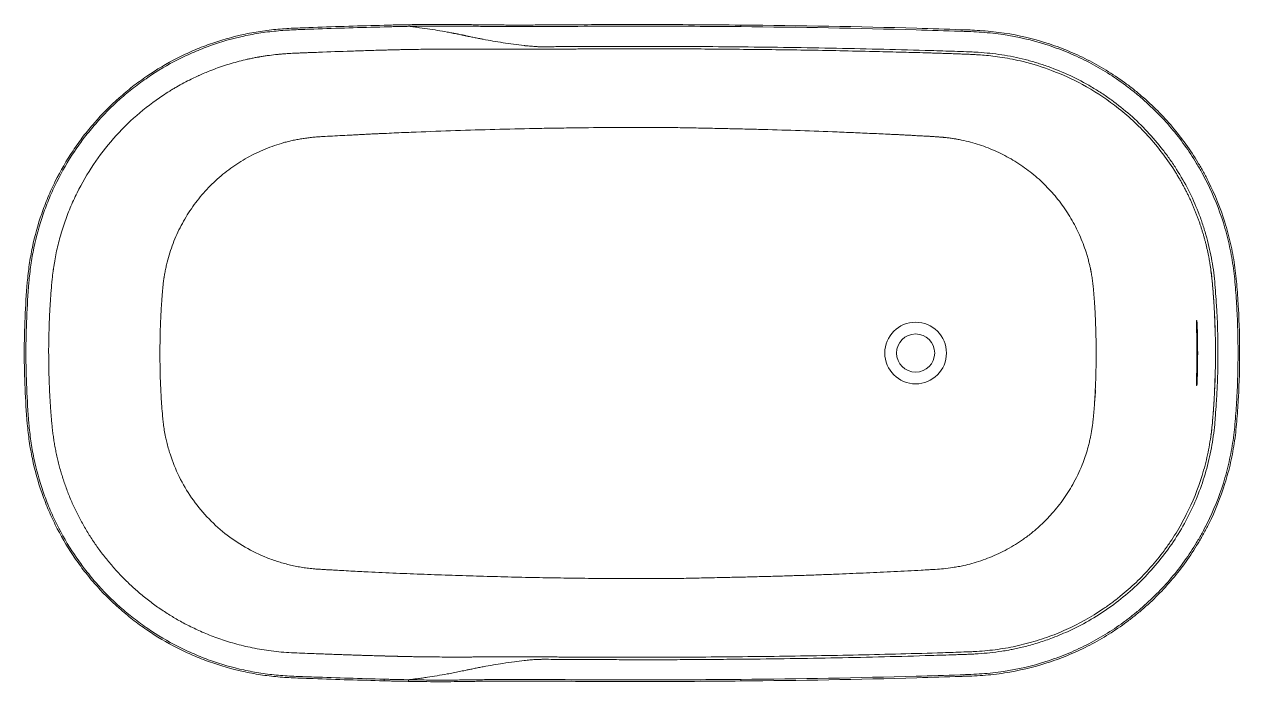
# Model space of a CAD drawing. Header units: millimetres. Extents: x 368 to 518, y -270 to -81.
# Drawn here: x 367.7 to 517.7, y -161.6 to -80.5 of the extents above; entities that cross this region are included whole.
import ezdxf

# ---------------------------------------------------------------- set-up
doc = ezdxf.new("R2010")
doc.units = ezdxf.units.MM
doc.header["$LTSCALE"] = 0.3
doc.layers.get('0').update_dxf_attribs({"lineweight": 18})

# ---------------------------------------------------------------- blocks, each defined once
blk = doc.blocks.new('FUNNY WEST top')
for p, q in [((34.74, 3.6), (34.64, 3.6)), ((34.74, -3.6), (34.64, -3.6))]:
    blk.add_line(p, q)
for radius in [3.8, 2.35]:
    blk.add_circle((0, 0), radius)
for points, knots in [([(-65.59, 40.43), (-65.34, 40.44), (-65.1, 40.45), (-64.6, 40.46), (-64.35, 40.47), (-63.6, 40.48), (-63.1, 40.49), (-62.61, 40.5)], [0, 0, 0, 0, 0.25, 0.25, 0.5, 0.5, 1, 1, 1, 1]), ([(-62.61, 40.5), (-61.98, 40.51), (-61.37, 40.52), (-60.17, 40.54), (-59.58, 40.54), (-58.44, 40.54), (-57.89, 40.54), (-56.8, 40.54), (-56.27, 40.53), (-55.64, 40.52), (-55.51, 40.52), (-55.25, 40.52), (-55.13, 40.51), (-54.74, 40.51), (-54.47, 40.5), (-53.67, 40.49), (-53.11, 40.49), (-51.97, 40.47), (-51.39, 40.47), (-50.17, 40.46), (-49.55, 40.46), (-48.57, 40.46), (-48.25, 40.46), (-47.59, 40.46), (-47.27, 40.46), (-46.77, 40.47), (-46.61, 40.47), (-46.28, 40.47), (-46.11, 40.47), (-45.61, 40.47), (-45.28, 40.48), (-43.63, 40.49), (-42.31, 40.5), (-38.34, 40.51), (-35.7, 40.52), (-33.05, 40.52)], [0, 0, 0, 0, 0.0625, 0.0625, 0.125, 0.125, 0.1875, 0.1875, 0.25, 0.25, 0.265625, 0.265625, 0.28125, 0.28125, 0.3125, 0.3125, 0.375, 0.375, 0.4375, 0.4375, 0.5, 0.5, 0.53125, 0.53125, 0.5625, 0.5625, 0.578125, 0.578125, 0.59375, 0.59375, 0.625, 0.625, 0.75, 0.75, 1, 1, 1, 1]), ([(-33.05, 40.52), (-31.13, 40.52), (-29.22, 40.51), (-25.38, 40.49), (-23.47, 40.47), (-21.55, 40.45)], [0, 0, 0, 0, 0.5, 0.5, 1, 1, 1, 1]), ([(-109.99, 0), (-109.99, 2.91), (-109.86, 5.82), (-109.58, 9.09), (-109.54, 9.45), (-109.46, 10.17), (-109.42, 10.53), (-109.26, 11.61), (-109.14, 12.32), (-108.69, 14.44), (-108.31, 15.83), (-107.6, 17.87), (-107.34, 18.54), (-106.78, 19.87), (-106.48, 20.53), (-105.51, 22.49), (-104.78, 23.75), (-103.56, 25.56), (-103.14, 26.16), (-102.26, 27.31), (-101.8, 27.87), (-100.38, 29.5), (-99.37, 30.52), (-97.75, 31.95), (-97.2, 32.42), (-96.34, 33.08), (-96.05, 33.3), (-95.47, 33.73), (-95.17, 33.94), (-93.66, 34.97), (-92.41, 35.71), (-90.47, 36.7), (-89.81, 37.01), (-88.48, 37.59), (-87.8, 37.85), (-85.77, 38.58), (-84.39, 38.97), (-82.28, 39.44), (-81.57, 39.57), (-80.13, 39.79), (-79.41, 39.88), (-77.96, 40.01), (-77.23, 40.05), (-75.78, 40.11), (-75.05, 40.14), (-71.41, 40.27), (-68.5, 40.36), (-65.59, 40.43)], [0, 0, 0, 0, 0.125, 0.125, 0.140625, 0.140625, 0.15625, 0.15625, 0.1875, 0.1875, 0.25, 0.25, 0.28125, 0.28125, 0.3125, 0.3125, 0.375, 0.375, 0.40625, 0.40625, 0.4375, 0.4375, 0.5, 0.5, 0.53125, 0.53125, 0.546875, 0.546875, 0.5625, 0.5625, 0.625, 0.625, 0.65625, 0.65625, 0.6875, 0.6875, 0.75, 0.75, 0.78125, 0.78125, 0.8125, 0.8125, 0.84375, 0.84375, 0.875, 0.875, 1, 1, 1, 1]), ([(-65.59, 40.23), (-68.49, 40.15), (-71.38, 40.07), (-75, 39.94), (-75.73, 39.91), (-76.81, 39.87), (-77.18, 39.85), (-77.9, 39.81), (-78.26, 39.78), (-79.34, 39.68), (-80.07, 39.6), (-81.49, 39.38), (-82.2, 39.25), (-84.3, 38.79), (-85.68, 38.4), (-87.7, 37.68), (-88.37, 37.41), (-89.7, 36.84), (-90.36, 36.54), (-92.3, 35.55), (-93.54, 34.82), (-95.04, 33.79), (-95.34, 33.58), (-95.92, 33.16), (-96.21, 32.94), (-97.06, 32.28), (-97.61, 31.82), (-99.22, 30.39), (-100.23, 29.37), (-101.64, 27.75), (-102.1, 27.19), (-102.98, 26.05), (-103.4, 25.45), (-104.61, 23.65), (-105.33, 22.4), (-106.3, 20.45), (-106.6, 19.79), (-107.16, 18.46), (-107.42, 17.79), (-108.12, 15.76), (-108.5, 14.38), (-108.94, 12.27), (-109.07, 11.56), (-109.22, 10.49), (-109.27, 10.13), (-109.35, 9.41), (-109.38, 9.05), (-109.66, 5.8), (-109.78, 2.9), (-109.78, 0)], [0, 0, 0, 0, 0.125, 0.125, 0.15625, 0.15625, 0.171875, 0.171875, 0.1875, 0.1875, 0.21875, 0.21875, 0.25, 0.25, 0.3125, 0.3125, 0.34375, 0.34375, 0.375, 0.375, 0.4375, 0.4375, 0.453125, 0.453125, 0.46875, 0.46875, 0.5, 0.5, 0.5625, 0.5625, 0.59375, 0.59375, 0.625, 0.625, 0.6875, 0.6875, 0.71875, 0.71875, 0.75, 0.75, 0.8125, 0.8125, 0.84375, 0.84375, 0.859375, 0.859375, 0.875, 0.875, 1, 1, 1, 1]), ([(-62.57, 40.3), (-62.69, 40.3), (-62.82, 40.3), (-63.07, 40.29), (-63.2, 40.29), (-63.57, 40.28), (-63.82, 40.28), (-64.33, 40.26), (-64.58, 40.26), (-65.08, 40.25), (-65.34, 40.24), (-65.59, 40.23)], [0, 0, 0, 0, 0.125, 0.125, 0.25, 0.25, 0.5, 0.5, 0.75, 0.75, 1, 1, 1, 1]), ([(-45.59, 40.27), (-45.79, 40.27), (-45.99, 40.27), (-46.39, 40.27), (-46.59, 40.27), (-47.18, 40.26), (-47.58, 40.26), (-48.17, 40.26), (-48.37, 40.26), (-48.76, 40.26), (-48.96, 40.26), (-49.54, 40.26), (-49.92, 40.26), (-51.04, 40.27), (-51.75, 40.27), (-53.13, 40.29), (-53.79, 40.3), (-54.75, 40.31), (-55.06, 40.32), (-55.45, 40.32), (-55.52, 40.32), (-55.68, 40.33), (-55.75, 40.33), (-55.99, 40.33), (-56.14, 40.33), (-56.93, 40.34), (-57.59, 40.34), (-58.94, 40.34), (-59.64, 40.34), (-61.07, 40.33), (-61.81, 40.32), (-62.57, 40.3)], [0, 0, 0, 0, 0.03125, 0.03125, 0.0625, 0.0625, 0.125, 0.125, 0.15625, 0.15625, 0.1875, 0.1875, 0.25, 0.25, 0.375, 0.375, 0.5, 0.5, 0.5625, 0.5625, 0.578125, 0.578125, 0.59375, 0.59375, 0.625, 0.625, 0.75, 0.75, 0.875, 0.875, 1, 1, 1, 1]), ([(-45.59, 37.78), (-45.7, 37.78), (-45.87, 37.78), (-46.1, 37.78), (-46.26, 37.78), (-46.37, 37.79), (-46.42, 37.79), (-46.44, 37.79), (-46.45, 37.79), (-46.46, 37.79), (-46.47, 37.79), (-46.52, 37.79), (-46.63, 37.79), (-46.76, 37.8), (-46.85, 37.8), (-46.89, 37.81), (-46.91, 37.81), (-46.93, 37.81), (-47.06, 37.82), (-47.19, 37.82), (-47.34, 37.84), (-47.39, 37.84), (-47.49, 37.85), (-47.69, 37.86), (-47.91, 37.89), (-48.1, 37.9), (-48.18, 37.91), (-48.24, 37.92), (-48.72, 37.97), (-49.63, 38.09), (-50.92, 38.28), (-52.17, 38.48), (-52.99, 38.63), (-53.42, 38.71), (-53.52, 38.73), (-53.64, 38.75), (-53.76, 38.78), (-53.86, 38.79), (-54.09, 38.84), (-54.49, 38.92), (-54.9, 39), (-55.14, 39.05), (-55.21, 39.07), (-55.24, 39.07), (-55.27, 39.08), (-55.33, 39.1), (-55.42, 39.11), (-55.5, 39.13), (-55.54, 39.14), (-55.57, 39.15), (-55.58, 39.15), (-55.58, 39.15), (-55.59, 39.15), (-55.63, 39.16), (-55.71, 39.18), (-55.81, 39.2), (-55.87, 39.21), (-55.9, 39.22), (-55.92, 39.22), (-55.94, 39.23), (-56, 39.24), (-56.15, 39.27), (-56.33, 39.31), (-56.49, 39.34), (-56.57, 39.36), (-56.62, 39.37), (-56.74, 39.39), (-56.86, 39.41), (-57.01, 39.44), (-57.1, 39.46), (-57.36, 39.51), (-57.99, 39.63), (-58.99, 39.8), (-60.24, 40), (-61.32, 40.15), (-62.1, 40.25), (-62.45, 40.29), (-62.57, 40.3)], [0, 0, 0, 0, 0.018148, 0.027221, 0.036295, 0.0431, 0.044802, 0.045369, 0.045936, 0.046361, 0.04668, 0.047637, 0.054443, 0.063516, 0.068053, 0.069755, 0.070322, 0.070889, 0.07259, 0.090738, 0.093006, 0.095275, 0.099811, 0.108885, 0.127033, 0.136107, 0.138375, 0.140643, 0.14518, 0.21777, 0.290361, 0.362951, 0.435541, 0.440078, 0.444615, 0.453688, 0.462762, 0.467299, 0.471836, 0.508131, 0.544426, 0.5535, 0.556902, 0.558037, 0.559171, 0.562574, 0.571647, 0.576184, 0.579587, 0.580721, 0.581288, 0.581714, 0.582033, 0.58299, 0.589795, 0.598869, 0.602271, 0.603406, 0.60454, 0.60539, 0.607942, 0.617016, 0.635164, 0.644237, 0.648774, 0.651043, 0.653311, 0.671459, 0.675996, 0.680533, 0.689606, 0.725901, 0.798492, 0.871082, 0.943672, 0.979967, 1, 1, 1, 1]), ([(-21.55, 40.26), (-23.47, 40.27), (-25.39, 40.29), (-29.22, 40.31), (-31.14, 40.32), (-33.05, 40.32)], [0, 0, 0, 0, 0.5, 0.5, 1, 1, 1, 1]), ([(-21.55, 40.45), (-21.55, 40.46), (-21.55, 40.44), (-21.55, 40.36), (-21.55, 40.31), (-21.55, 40.26)], [0, 0, 0, 0, 0.5, 0.5, 1, 1, 1, 1]), ([(-21.55, 40.45), (-14.32, 40.39), (-7.09, 40.27), (1.95, 40.01), (3.75, 39.95), (5.79, 39.88), (6.01, 39.88), (6.46, 39.86), (6.69, 39.85), (7.37, 39.82), (7.82, 39.79), (8.71, 39.73), (9.16, 39.69), (10.05, 39.59), (10.5, 39.53), (12.71, 39.2), (14.45, 38.79), (17.04, 37.96), (17.89, 37.65), (19.56, 36.96), (20.38, 36.59), (22.78, 35.37), (24.3, 34.44), (26.12, 33.12), (26.48, 32.85), (27.19, 32.29), (27.54, 32), (28.57, 31.11), (29.23, 30.5), (31.14, 28.59), (32.29, 27.22), (33.87, 25.03), (34.36, 24.28), (35.07, 23.11), (35.29, 22.72), (35.73, 21.93), (35.94, 21.53), (36.95, 19.51), (37.62, 17.85), (38.42, 15.28), (38.66, 14.41), (38.96, 13.09), (39.05, 12.65), (39.22, 11.75), (39.29, 11.31), (39.42, 10.41), (39.48, 9.96), (39.57, 9.06), (39.61, 8.61), (39.72, 7.25), (39.78, 6.34), (39.93, 3.63), (39.98, 1.81), (39.98, 0)], [0, 0, 0, 0, 0.25, 0.25, 0.3125, 0.3125, 0.320312, 0.320312, 0.328125, 0.328125, 0.34375, 0.34375, 0.359375, 0.359375, 0.375, 0.375, 0.4375, 0.4375, 0.46875, 0.46875, 0.5, 0.5, 0.5625, 0.5625, 0.578125, 0.578125, 0.59375, 0.59375, 0.625, 0.625, 0.6875, 0.6875, 0.71875, 0.71875, 0.734375, 0.734375, 0.75, 0.75, 0.8125, 0.8125, 0.84375, 0.84375, 0.859375, 0.859375, 0.875, 0.875, 0.890625, 0.890625, 0.90625, 0.90625, 0.9375, 0.9375, 1, 1, 1, 1]), ([(39.78, 0), (39.78, 1.8), (39.73, 3.6), (39.59, 6.3), (39.53, 7.2), (39.42, 8.54), (39.38, 8.99), (39.28, 9.88), (39.23, 10.33), (39.1, 11.22), (39.03, 11.67), (38.87, 12.56), (38.77, 13), (38.48, 14.32), (38.24, 15.19), (37.44, 17.75), (36.77, 19.41), (35.77, 21.42), (35.56, 21.81), (35.13, 22.6), (34.9, 23), (34.2, 24.16), (33.71, 24.91), (32.14, 27.09), (30.99, 28.45), (29.09, 30.36), (28.43, 30.97), (27.4, 31.86), (27.05, 32.14), (26.34, 32.7), (25.98, 32.97), (24.17, 34.29), (22.65, 35.22), (20.26, 36.43), (19.44, 36.8), (17.78, 37.48), (16.92, 37.79), (14.35, 38.61), (12.61, 39.01), (10.4, 39.34), (9.95, 39.4), (9.07, 39.5), (8.62, 39.53), (7.72, 39.6), (7.28, 39.63), (6.6, 39.66), (6.38, 39.66), (5.93, 39.68), (5.7, 39.69), (3.67, 39.76), (1.87, 39.81), (-7.14, 40.07), (-14.34, 40.19), (-21.55, 40.26)], [0, 0, 0, 0, 0.0625, 0.0625, 0.09375, 0.09375, 0.109375, 0.109375, 0.125, 0.125, 0.140625, 0.140625, 0.15625, 0.15625, 0.1875, 0.1875, 0.25, 0.25, 0.265625, 0.265625, 0.28125, 0.28125, 0.3125, 0.3125, 0.375, 0.375, 0.40625, 0.40625, 0.421875, 0.421875, 0.4375, 0.4375, 0.5, 0.5, 0.53125, 0.53125, 0.5625, 0.5625, 0.625, 0.625, 0.640625, 0.640625, 0.65625, 0.65625, 0.671875, 0.671875, 0.679687, 0.679687, 0.6875, 0.6875, 0.75, 0.75, 1, 1, 1, 1]), ([(-45.59, 37.48), (-45.8, 37.48), (-46.12, 37.48), (-46.55, 37.48), (-47.18, 37.47), (-48.13, 37.47), (-49.4, 37.47), (-51.08, 37.47), (-52.75, 37.48), (-54.18, 37.49), (-54.9, 37.5), (-55.25, 37.5), (-55.46, 37.5), (-55.83, 37.5), (-56.69, 37.5), (-58.3, 37.5), (-60.05, 37.48), (-61.46, 37.46), (-62.28, 37.45), (-62.79, 37.44), (-63.21, 37.43), (-63.62, 37.42), (-64.04, 37.41), (-64.46, 37.4), (-64.79, 37.39), (-65.11, 37.38), (-65.33, 37.38), (-65.43, 37.38)], [0, 0, 0, 0, 0.03126, 0.046879, 0.062488, 0.124793, 0.186207, 0.249211, 0.374241, 0.436806, 0.468077, 0.483713, 0.49153, 0.499348, 0.541046, 0.624464, 0.749588, 0.812042, 0.843219, 0.874366, 0.889936, 0.905511, 0.936726, 0.952409, 0.968174, 0.98404, 1, 1, 1, 1]), ([(-33.05, 37.83), (-35.14, 37.83), (-37.75, 37.83), (-40.89, 37.81), (-42.45, 37.81), (-43.76, 37.8), (-44.67, 37.79), (-45.2, 37.79), (-45.46, 37.79), (-45.59, 37.78)], [0, 0, 0, 0, 0.5, 0.625, 0.75, 0.875, 0.9375, 0.96875, 1, 1, 1, 1]), ([(-33.05, 37.53), (-34, 37.53), (-35.8, 37.53), (-38.35, 37.52), (-40.59, 37.51), (-42.53, 37.5), (-44.16, 37.49), (-45.15, 37.49), (-45.59, 37.48)], [0, 0, 0, 0, 0.22767, 0.43094, 0.60981, 0.764278, 0.894342, 1, 1, 1, 1]), ([(37.3, 0), (37.3, 1.97), (37.24, 3.93), (37.09, 6.37), (37.06, 6.85), (36.98, 7.83), (36.95, 8.32), (36.85, 9.29), (36.8, 9.78), (36.67, 10.74), (36.59, 11.23), (36.32, 12.67), (36.09, 13.63), (35.68, 15.06), (35.53, 15.54), (35.22, 16.47), (35.05, 16.94), (34.15, 19.23), (33.26, 20.98), (31.94, 23.06), (31.67, 23.47), (31.1, 24.28), (30.8, 24.68), (29.89, 25.86), (29.25, 26.61), (27.24, 28.75), (25.76, 30.05), (23.76, 31.51), (23.35, 31.79), (22.52, 32.33), (22.1, 32.59), (20.83, 33.34), (19.96, 33.8), (18.18, 34.63), (17.27, 35), (15.88, 35.5), (15.41, 35.65), (14.47, 35.94), (13.99, 36.08), (12.55, 36.44), (11.58, 36.64), (10.14, 36.86), (9.65, 36.92), (8.69, 37.02), (8.2, 37.06), (7.48, 37.11), (7.23, 37.12), (6.75, 37.15), (6.51, 37.16), (5.78, 37.18), (5.29, 37.2), (3.84, 37.25), (2.87, 37.28), (-1.98, 37.43), (-5.86, 37.52), (-13.63, 37.67), (-17.51, 37.73), (-23.34, 37.78), (-25.28, 37.8), (-28.2, 37.82), (-29.17, 37.82), (-31.11, 37.83), (-32.08, 37.83), (-33.05, 37.83)], [0, 0, 0, 0, 0.0625, 0.0625, 0.078125, 0.078125, 0.09375, 0.09375, 0.109375, 0.109375, 0.125, 0.125, 0.15625, 0.15625, 0.171875, 0.171875, 0.1875, 0.1875, 0.25, 0.25, 0.265625, 0.265625, 0.28125, 0.28125, 0.3125, 0.3125, 0.375, 0.375, 0.390625, 0.390625, 0.40625, 0.40625, 0.4375, 0.4375, 0.46875, 0.46875, 0.484375, 0.484375, 0.5, 0.5, 0.53125, 0.53125, 0.546875, 0.546875, 0.5625, 0.5625, 0.570312, 0.570312, 0.578125, 0.578125, 0.59375, 0.59375, 0.625, 0.625, 0.75, 0.75, 0.875, 0.875, 0.9375, 0.9375, 0.96875, 0.96875, 1, 1, 1, 1]), ([(36.46, 10), (36.45, 10.13), (36.41, 10.4), (36.35, 10.79), (36.29, 11.19), (36.22, 11.59), (36.14, 11.99), (36.06, 12.39), (35.97, 12.79), (35.88, 13.19), (35.78, 13.6), (35.67, 14), (35.56, 14.41), (35.44, 14.82), (35.31, 15.23), (35.18, 15.63), (35.05, 16.04), (34.9, 16.45), (34.75, 16.86), (34.59, 17.27), (34.43, 17.68), (34.26, 18.09), (34.08, 18.49), (33.9, 18.9), (33.71, 19.31), (33.51, 19.71), (33.3, 20.12), (33.09, 20.52), (32.87, 20.93), (32.65, 21.33), (32.41, 21.73), (32.17, 22.13), (30.99, 24.02), (28.65, 27.05), (24.75, 30.57), (20.79, 33.13), (16.97, 34.87), (14.03, 35.79), (11.98, 36.25), (10.73, 36.47), (9.57, 36.63), (8.51, 36.74), (7.59, 36.8), (6.79, 36.85), (6.07, 36.87), (5.34, 36.9), (4.62, 36.92), (3.9, 36.95), (3.17, 36.97), (2.45, 36.99), (1.42, 37.03), (-0.19, 37.07), (-2.67, 37.14), (-5.99, 37.22), (-9.91, 37.3), (-14.1, 37.38), (-18.21, 37.43), (-22.16, 37.47), (-25.94, 37.5), (-29.55, 37.53), (-31.9, 37.53), (-33.05, 37.53)], [0, 0, 0, 0, 0.004773, 0.009575, 0.014405, 0.019263, 0.02415, 0.029064, 0.034007, 0.038978, 0.043978, 0.049005, 0.054061, 0.059146, 0.064258, 0.069399, 0.074568, 0.079765, 0.08499, 0.090244, 0.095526, 0.100836, 0.106174, 0.111541, 0.116936, 0.122359, 0.12781, 0.13329, 0.138798, 0.144334, 0.149899, 0.155491, 0.161112, 0.229969, 0.292617, 0.34905, 0.399262, 0.44325, 0.459652, 0.474852, 0.48885, 0.501645, 0.513238, 0.521927, 0.530616, 0.539306, 0.547995, 0.556685, 0.565374, 0.574063, 0.582753, 0.602417, 0.632147, 0.671942, 0.721803, 0.773253, 0.82267, 0.870054, 0.915403, 0.958718, 1, 1, 1, 1]), ([(-106.98, 0), (-106.98, 0.68), (-106.96, 1.69), (-106.93, 2.87), (-106.91, 3.46), (-106.9, 3.8), (-106.88, 4.3), (-106.86, 4.77), (-106.84, 5.19), (-106.83, 5.36), (-106.81, 5.65), (-106.79, 5.99), (-106.77, 6.27), (-106.76, 6.4), (-106.76, 6.45), (-106.76, 6.5), (-106.74, 6.71), (-106.72, 7.08), (-106.69, 7.45), (-106.67, 7.66), (-106.67, 7.71), (-106.66, 7.76), (-106.65, 7.89), (-106.63, 8.17), (-106.6, 8.6), (-106.53, 9.27), (-106.47, 9.82), (-106.41, 10.21), (-106.4, 10.3), (-106.39, 10.36), (-106.38, 10.46), (-106.34, 10.71), (-106.25, 11.27), (-106.04, 12.43), (-105.65, 14.08), (-105.06, 16.02), (-104.34, 17.91), (-103.22, 20.37), (-101.52, 23.29), (-99.04, 26.51), (-96.17, 29.37), (-93.75, 31.22), (-92.26, 32.18), (-91.83, 32.45), (-91.54, 32.62), (-90.74, 33.09), (-89.77, 33.61), (-88.88, 34.03), (-88.57, 34.18), (-88.47, 34.22), (-88.38, 34.26), (-88.07, 34.4), (-87.16, 34.79), (-85.66, 35.36), (-84.04, 35.85), (-82.98, 36.11), (-82.53, 36.22), (-82.36, 36.26), (-82.11, 36.31), (-81.74, 36.39), (-81.37, 36.46), (-81.12, 36.5), (-80.95, 36.53), (-80.66, 36.58), (-80.33, 36.64), (-80.04, 36.68), (-79.87, 36.7), (-79.45, 36.76), (-79.03, 36.81), (-78.63, 36.85), (-78.54, 36.85), (-78.49, 36.86), (-78.38, 36.87), (-78.13, 36.89), (-77.77, 36.92), (-77.46, 36.94), (-77.31, 36.95), (-77.28, 36.95), (-77.25, 36.95), (-77.23, 36.96), (-77.17, 36.96), (-77, 36.97), (-76.68, 36.99), (-76.3, 37), (-76, 37.01), (-75.83, 37.02), (-75.67, 37.03), (-75.46, 37.03), (-75.12, 37.05), (-74.53, 37.07), (-72.67, 37.14), (-70.31, 37.23), (-67.61, 37.31), (-66.26, 37.35), (-65.59, 37.37)], [0, 0, 0, 0, 0.03125, 0.046875, 0.054688, 0.058594, 0.0625, 0.078125, 0.080078, 0.082031, 0.085938, 0.09375, 0.097656, 0.099121, 0.099609, 0.100098, 0.101562, 0.109375, 0.117188, 0.118652, 0.119141, 0.119629, 0.121094, 0.125, 0.132812, 0.140625, 0.15625, 0.158447, 0.15918, 0.160156, 0.161133, 0.164062, 0.171875, 0.1875, 0.21875, 0.25, 0.28125, 0.3125, 0.375, 0.4375, 0.5, 0.5625, 0.578125, 0.582031, 0.585938, 0.59375, 0.625, 0.636719, 0.639648, 0.640625, 0.641602, 0.644531, 0.65625, 0.6875, 0.71875, 0.734375, 0.738281, 0.740234, 0.742188, 0.75, 0.757812, 0.759766, 0.761719, 0.765625, 0.773438, 0.777344, 0.779297, 0.78125, 0.796875, 0.799072, 0.799805, 0.800781, 0.801758, 0.804688, 0.8125, 0.818359, 0.819183, 0.819458, 0.819824, 0.820312, 0.820801, 0.822266, 0.828125, 0.835938, 0.839844, 0.841797, 0.84375, 0.847656, 0.851562, 0.859375, 0.875, 0.9375, 0.96875, 1, 1, 1, 1]), ([(-65.59, 37.37), (-65.56, 37.37), (-65.52, 37.37), (-65.48, 37.37), (-65.45, 37.38), (-65.44, 37.38), (-65.43, 37.38)], [0, 0, 0, 0, 0.520591, 0.780886, 0.911034, 1, 1, 1, 1]), ([(-93.25, 0), (-93.25, 0.41), (-93.24, 1.22), (-93.22, 2.23), (-93.2, 3.04), (-93.17, 3.85), (-93.13, 4.66), (-93.09, 5.47), (-93.04, 6.28), (-92.98, 7.09), (-92.91, 7.9), (-92.85, 8.5), (-92.79, 8.94), (-92.76, 9.19), (-92.75, 9.26), (-92.74, 9.29), (-92.74, 9.32), (-92.73, 9.36), (-92.72, 9.44), (-92.7, 9.56), (-92.67, 9.76), (-92.62, 10.01), (-92.54, 10.4), (-92.39, 11.1), (-92.13, 12.08), (-91.74, 13.23), (-91.29, 14.36), (-90.77, 15.46), (-90.19, 16.53), (-89.55, 17.56), (-88.84, 18.56), (-88.08, 19.5), (-87.26, 20.41), (-86.4, 21.26), (-85.17, 22.33), (-83.86, 23.28), (-82.46, 24.11), (-81.38, 24.67), (-80.27, 25.17), (-79.13, 25.6), (-78.17, 25.9), (-77.38, 26.11), (-76.79, 26.24), (-76.19, 26.36), (-75.59, 26.46), (-75.09, 26.53), (-74.69, 26.58), (-74.39, 26.61), (-74.08, 26.64), (-73.78, 26.66), (-73.48, 26.68), (-72.87, 26.72), (-71.96, 26.77), (-70.74, 26.84), (-69.83, 26.88), (-69.22, 26.91), (-68.92, 26.93), (-68.62, 26.94), (-68.21, 26.96), (-67.71, 26.99), (-67.1, 27.02), (-66.49, 27.05), (-65.68, 27.08), (-64.26, 27.15), (-61.43, 27.27), (-57.38, 27.42), (-52.51, 27.57), (-48.46, 27.67), (-45.22, 27.73), (-41.97, 27.78), (-37.92, 27.82), (-34.67, 27.83), (-33.05, 27.83)], [0, 0, 0, 0, 0.015625, 0.03125, 0.039062, 0.046875, 0.0625, 0.070312, 0.078125, 0.09375, 0.101562, 0.109375, 0.117188, 0.118652, 0.119141, 0.119629, 0.119995, 0.12027, 0.121094, 0.123047, 0.125, 0.128906, 0.132813, 0.140625, 0.15625, 0.171875, 0.1875, 0.203125, 0.21875, 0.234375, 0.25, 0.265625, 0.28125, 0.296875, 0.3125, 0.34375, 0.359375, 0.375, 0.390625, 0.40625, 0.421875, 0.429688, 0.4375, 0.445312, 0.453125, 0.460937, 0.464844, 0.46875, 0.472656, 0.476562, 0.480469, 0.484375, 0.5, 0.515625, 0.53125, 0.535156, 0.539062, 0.542969, 0.546875, 0.554688, 0.5625, 0.570312, 0.578125, 0.59375, 0.625, 0.6875, 0.75, 0.8125, 0.84375, 0.875, 0.9375, 1, 1, 1, 1]), ([(-33.05, 27.83), (-32.67, 27.83), (-31.91, 27.83), (-30.77, 27.82), (-29.63, 27.81), (-28.49, 27.79), (-27.35, 27.77), (-26.21, 27.74), (-25.07, 27.72), (-23.98, 27.69), (-23.26, 27.68), (-22.93, 27.67)], [0, 0, 0, 0, 0.112601, 0.225203, 0.337804, 0.450405, 0.563007, 0.675608, 0.788209, 0.900811, 1, 1, 1, 1]), ([(-22.93, 27.67), (-22.88, 27.67), (-22.46, 27.66), (-21.27, 27.64), (-18.61, 27.57), (-14.81, 27.46), (-11.01, 27.33), (-7.97, 27.2), (-5.69, 27.1), (-3.99, 27.02), (-2.85, 26.97), (-2.37, 26.95), (-1.99, 26.93), (-1.71, 26.91), (-1.42, 26.9), (-1.14, 26.88), (-0.85, 26.87), (-0.47, 26.85), (0, 26.82), (0.57, 26.79), (1.14, 26.76), (1.59, 26.74), (1.87, 26.72), (1.99, 26.71), (2.11, 26.7), (2.4, 26.69), (2.8, 26.66), (3.17, 26.63), (3.36, 26.61), (3.41, 26.61), (3.45, 26.6), (3.47, 26.6), (3.51, 26.6), (3.68, 26.58), (3.93, 26.55), (4.26, 26.51), (4.52, 26.48), (4.71, 26.45), (4.83, 26.43), (4.89, 26.42), (4.99, 26.4), (5.24, 26.36), (5.86, 26.24), (6.78, 26.02), (8.24, 25.59), (9.66, 25.03), (11.02, 24.36), (12.02, 23.81), (12.98, 23.19), (14.22, 22.31), (15.38, 21.32), (16.45, 20.24), (17.21, 19.39), (17.92, 18.49), (18.57, 17.56), (19.18, 16.59), (19.73, 15.6), (20.23, 14.57), (20.66, 13.51), (20.98, 12.62), (21.2, 11.89), (21.35, 11.34), (21.48, 10.83), (21.56, 10.47), (21.59, 10.29), (21.61, 10.23), (21.61, 10.2), (21.62, 10.17), (21.62, 10.13), (21.64, 10.08), (21.64, 10.03), (21.65, 10)], [0, 0, 0, 0, 0.002571, 0.024159, 0.067333, 0.153683, 0.240032, 0.283207, 0.326381, 0.369556, 0.380349, 0.391143, 0.39654, 0.401937, 0.407334, 0.41273, 0.418127, 0.423524, 0.434318, 0.445111, 0.455905, 0.466699, 0.470746, 0.472096, 0.473445, 0.477492, 0.488286, 0.496381, 0.498405, 0.49908, 0.499754, 0.50026, 0.50064, 0.501778, 0.509873, 0.51527, 0.520667, 0.524715, 0.526064, 0.527413, 0.528425, 0.531461, 0.542254, 0.563842, 0.585429, 0.628604, 0.650191, 0.671778, 0.693366, 0.714953, 0.758128, 0.779715, 0.801302, 0.82289, 0.844477, 0.866064, 0.887652, 0.909239, 0.930826, 0.952414, 0.963207, 0.974001, 0.984795, 0.99289, 0.994914, 0.995588, 0.996263, 0.996769, 0.997148, 0.998287, 1, 1, 1, 1]), ([(21.65, 10), (21.66, 9.97), (21.67, 9.92), (21.69, 9.8), (21.72, 9.61), (21.77, 9.32), (21.82, 8.99), (21.86, 8.65), (21.9, 8.3), (21.93, 7.96), (21.96, 7.62), (22, 7.17), (22.03, 6.79), (22.05, 6.53), (22.05, 6.5)], [0, 0, 0, 0, 0.024308, 0.048616, 0.097233, 0.194466, 0.291699, 0.388932, 0.486165, 0.583398, 0.680631, 0.777864, 0.972329, 1, 1, 1, 1]), ([(36.38, 10), (36.39, 10), (36.41, 10), (36.43, 10), (36.45, 10), (36.46, 10), (36.46, 10), (36.47, 10)], [0, 0, 0, 0, 0.198724, 0.398088, 0.59809, 0.798728, 1, 1, 1, 1]), ([(36.78, 6.5), (36.76, 6.73), (36.73, 7.19), (36.68, 7.88), (36.62, 8.58), (36.55, 9.29), (36.49, 9.76), (36.46, 10)], [0, 0, 0, 0, 0.19556, 0.393341, 0.593341, 0.795561, 1, 1, 1, 1]), ([(36.78, 6.5), (36.78, 6.53), (36.76, 6.79), (36.73, 7.27), (36.68, 7.96), (36.62, 8.64), (36.56, 9.21), (36.51, 9.66), (36.48, 9.89), (36.46, 10)], [0, 0, 0, 0, 0.025044, 0.220036, 0.415027, 0.610018, 0.805009, 0.902504, 1, 1, 1, 1]), ([(22.05, 6.5), (22.06, 6.42), (22.08, 6.16), (22.12, 5.51), (22.19, 4.18), (22.24, 2.66), (22.27, 1.14), (22.28, 0.38), (22.28, 0)], [0, 0, 0, 0, 0.035836, 0.123487, 0.29879, 0.649395, 0.824697, 1, 1, 1, 1]), ([(37, 0), (37, 0.23), (37, 0.69), (36.99, 1.38), (36.98, 2.08), (36.96, 2.8), (36.94, 3.52), (36.91, 4.25), (36.87, 4.99), (36.83, 5.74), (36.8, 6.25), (36.78, 6.5)], [0, 0, 0, 0, 0.105068, 0.211646, 0.319736, 0.429336, 0.540447, 0.653069, 0.767202, 0.882845, 1, 1, 1, 1]), ([(36.89, 4.54), (36.89, 4.59), (36.89, 4.71), (36.87, 4.93), (36.86, 5.16), (36.85, 5.35), (36.85, 5.43), (36.84, 5.49), (36.84, 5.59), (36.83, 5.7), (36.83, 5.8), (36.82, 5.86), (36.81, 6.09), (36.8, 6.3), (36.78, 6.5)], [0, 0, 0, 0, 0.087061, 0.174121, 0.348243, 0.435303, 0.457068, 0.478834, 0.522364, 0.609425, 0.652955, 0.67472, 0.696485, 1, 1, 1, 1]), ([(34.64, 3.6), (34.64, 3.65), (34.64, 3.7), (34.64, 3.8), (34.64, 3.85), (34.65, 3.96), (34.66, 4), (34.68, 4), (34.69, 3.99), (34.7, 3.95), (34.71, 3.92), (34.72, 3.81), (34.73, 3.71), (34.74, 3.6)], [0, 0, 0, 0, 0.125, 0.125, 0.25, 0.25, 0.5, 0.5, 0.625, 0.625, 0.75, 0.75, 1, 1, 1, 1]), ([(-65.59, -40.43), (-68.5, -40.36), (-71.41, -40.27), (-75.05, -40.14), (-75.78, -40.11), (-77.23, -40.05), (-77.96, -40.01), (-79.41, -39.88), (-80.13, -39.79), (-81.57, -39.57), (-82.28, -39.44), (-84.39, -38.97), (-85.77, -38.58), (-87.8, -37.85), (-88.48, -37.59), (-89.81, -37.01), (-90.47, -36.7), (-92.41, -35.71), (-93.66, -34.97), (-95.17, -33.94), (-95.47, -33.73), (-96.05, -33.3), (-96.34, -33.08), (-97.2, -32.42), (-97.75, -31.95), (-99.37, -30.52), (-100.38, -29.5), (-101.8, -27.87), (-102.26, -27.31), (-103.14, -26.16), (-103.56, -25.56), (-104.78, -23.75), (-105.51, -22.49), (-106.48, -20.53), (-106.78, -19.87), (-107.34, -18.54), (-107.6, -17.87), (-108.31, -15.83), (-108.69, -14.44), (-109.14, -12.32), (-109.26, -11.61), (-109.42, -10.53), (-109.46, -10.17), (-109.54, -9.45), (-109.58, -9.09), (-109.86, -5.82), (-109.99, -2.91), (-109.99, 0)], [0, 0, 0, 0, 0.125, 0.125, 0.15625, 0.15625, 0.1875, 0.1875, 0.21875, 0.21875, 0.25, 0.25, 0.3125, 0.3125, 0.34375, 0.34375, 0.375, 0.375, 0.4375, 0.4375, 0.453125, 0.453125, 0.46875, 0.46875, 0.5, 0.5, 0.5625, 0.5625, 0.59375, 0.59375, 0.625, 0.625, 0.6875, 0.6875, 0.71875, 0.71875, 0.75, 0.75, 0.8125, 0.8125, 0.84375, 0.84375, 0.859375, 0.859375, 0.875, 0.875, 1, 1, 1, 1]), ([(-109.78, 0), (-109.78, -2.9), (-109.66, -5.8), (-109.38, -9.05), (-109.35, -9.41), (-109.27, -10.13), (-109.22, -10.49), (-109.07, -11.56), (-108.94, -12.27), (-108.5, -14.38), (-108.12, -15.76), (-107.42, -17.79), (-107.16, -18.46), (-106.6, -19.79), (-106.3, -20.45), (-105.33, -22.4), (-104.61, -23.65), (-103.4, -25.45), (-102.98, -26.05), (-102.1, -27.19), (-101.64, -27.75), (-100.23, -29.37), (-99.22, -30.39), (-97.61, -31.82), (-97.06, -32.28), (-96.21, -32.94), (-95.92, -33.16), (-95.34, -33.58), (-95.04, -33.79), (-93.54, -34.82), (-92.3, -35.55), (-90.36, -36.54), (-89.7, -36.84), (-88.37, -37.41), (-87.7, -37.68), (-85.68, -38.4), (-84.3, -38.79), (-82.2, -39.25), (-81.49, -39.38), (-80.07, -39.6), (-79.34, -39.68), (-78.26, -39.78), (-77.9, -39.81), (-77.18, -39.85), (-76.81, -39.87), (-75.73, -39.91), (-75, -39.94), (-71.38, -40.07), (-68.49, -40.15), (-65.59, -40.23)], [0, 0, 0, 0, 0.125, 0.125, 0.140625, 0.140625, 0.15625, 0.15625, 0.1875, 0.1875, 0.25, 0.25, 0.28125, 0.28125, 0.3125, 0.3125, 0.375, 0.375, 0.40625, 0.40625, 0.4375, 0.4375, 0.5, 0.5, 0.53125, 0.53125, 0.546875, 0.546875, 0.5625, 0.5625, 0.625, 0.625, 0.65625, 0.65625, 0.6875, 0.6875, 0.75, 0.75, 0.78125, 0.78125, 0.8125, 0.8125, 0.828125, 0.828125, 0.84375, 0.84375, 0.875, 0.875, 1, 1, 1, 1]), ([(-106.98, 0), (-106.97, -0.21), (-106.97, -0.64), (-106.97, -1.29), (-106.96, -1.94), (-106.94, -2.59), (-106.92, -3.24), (-106.9, -3.9), (-106.87, -4.56), (-106.84, -5.22), (-106.8, -5.89), (-106.75, -6.56), (-106.71, -7.24), (-106.65, -7.91), (-106.6, -8.59), (-106.53, -9.28), (-106.45, -9.96), (-106.35, -10.65), (-106.24, -11.33), (-106.11, -12.02), (-105.97, -12.71), (-105.81, -13.4), (-105.63, -14.09), (-105.43, -14.77), (-105.22, -15.46), (-105, -16.14), (-104.75, -16.82), (-104.49, -17.5), (-104.21, -18.18), (-103.91, -18.85), (-103.6, -19.51), (-103.26, -20.18), (-102.91, -20.84), (-102.55, -21.49), (-102.16, -22.13), (-101.76, -22.77), (-101.34, -23.41), (-100.91, -24.03), (-100.45, -24.65), (-99.98, -25.25), (-99.49, -25.85), (-98.99, -26.44), (-98.46, -27.02), (-97.93, -27.59), (-97.37, -28.15), (-96.8, -28.69), (-96.21, -29.22), (-95.61, -29.74), (-94.98, -30.25), (-94.35, -30.74), (-93.7, -31.22), (-93.03, -31.68), (-92.16, -32.25), (-91.04, -32.93), (-89.6, -33.7), (-87.99, -34.45), (-86.2, -35.17), (-84.24, -35.8), (-82.09, -36.34), (-79.78, -36.75), (-77.29, -36.98), (-75.26, -37.04), (-73.77, -37.1), (-72.86, -37.13), (-72.01, -37.16), (-71.21, -37.19), (-70.46, -37.22), (-69.77, -37.24), (-69.12, -37.26), (-68.52, -37.28), (-67.98, -37.3), (-67.49, -37.31), (-67.04, -37.33), (-66.65, -37.34), (-66.32, -37.35), (-66.03, -37.36), (-65.79, -37.37), (-65.65, -37.37), (-65.59, -37.37)], [0, 0, 0, 0, 0.009896, 0.019846, 0.029848, 0.039903, 0.050011, 0.060172, 0.070385, 0.080652, 0.090972, 0.101344, 0.11177, 0.122249, 0.13278, 0.143365, 0.154003, 0.164693, 0.175437, 0.186235, 0.197086, 0.20799, 0.218947, 0.229958, 0.241023, 0.252141, 0.263312, 0.274537, 0.285816, 0.297148, 0.308533, 0.319973, 0.331466, 0.343012, 0.354612, 0.366266, 0.377974, 0.389735, 0.401549, 0.413418, 0.42534, 0.437316, 0.449346, 0.461429, 0.473566, 0.485756, 0.498001, 0.510298, 0.52265, 0.535055, 0.547513, 0.560025, 0.572591, 0.595604, 0.620826, 0.648258, 0.6779, 0.70975, 0.74381, 0.780077, 0.818551, 0.859241, 0.873977, 0.887921, 0.901073, 0.913434, 0.925002, 0.93578, 0.945765, 0.954959, 0.96336, 0.97097, 0.977788, 0.983814, 0.989048, 0.993491, 0.997141, 1, 1, 1, 1]), ([(37.3, 0), (37.3, -0.22), (37.3, -0.65), (37.29, -1.3), (37.28, -1.95), (37.27, -2.61), (37.25, -3.26), (37.22, -3.91), (37.19, -4.57), (37.16, -5.22), (37.11, -6.15), (37.04, -7.12), (36.96, -8.09), (36.88, -9.07), (36.74, -10.26), (36.43, -12.2), (35.86, -14.6), (34.92, -17.39), (33.71, -20.09), (32.25, -22.66), (30.54, -25.1), (28.62, -27.35), (26.5, -29.41), (24.18, -31.26), (21.71, -32.88), (19.26, -34.16), (17.09, -35.08), (15.23, -35.73), (13.85, -36.12), (12.79, -36.37), (12.11, -36.52), (11.39, -36.66), (10.43, -36.82), (9.17, -36.98), (7.96, -37.08), (6.99, -37.14), (6.28, -37.17), (5.55, -37.19), (4.1, -37.24), (0.95, -37.34), (-3.9, -37.48), (-9.69, -37.6), (-15.54, -37.7), (-20.44, -37.76), (-24.36, -37.79), (-27.27, -37.81), (-29.62, -37.83), (-31.56, -37.83), (-32.54, -37.83), (-33.05, -37.83)], [0, 0, 0, 0, 0.006931, 0.013869, 0.020815, 0.027769, 0.034731, 0.041701, 0.048681, 0.05567, 0.062668, 0.078298, 0.086775, 0.093921, 0.109541, 0.125182, 0.156665, 0.188285, 0.219147, 0.251041, 0.28269, 0.314169, 0.345511, 0.376998, 0.408637, 0.440023, 0.465109, 0.484008, 0.503028, 0.510928, 0.518794, 0.525066, 0.534443, 0.55001, 0.565533, 0.573289, 0.581044, 0.588201, 0.596556, 0.62758, 0.688777, 0.75169, 0.812694, 0.875833, 0.908366, 0.937916, 0.968958, 0.983507, 1, 1, 1, 1]), ([(39.98, 0), (39.98, -1.81), (39.93, -3.62), (39.78, -6.32), (39.72, -7.22), (39.61, -8.57), (39.57, -9.02), (39.48, -9.92), (39.43, -10.37), (39.3, -11.26), (39.22, -11.71), (39.06, -12.6), (38.97, -13.05), (38.67, -14.37), (38.43, -15.24), (37.63, -17.81), (36.96, -19.48), (35.96, -21.49), (35.75, -21.89), (35.31, -22.69), (35.09, -23.08), (34.38, -24.25), (33.89, -25), (32.31, -27.19), (31.16, -28.56), (29.26, -30.48), (28.6, -31.09), (27.56, -31.98), (27.21, -32.27), (26.5, -32.83), (26.14, -33.1), (24.33, -34.42), (22.8, -35.36), (20.4, -36.58), (19.59, -36.95), (17.92, -37.64), (17.06, -37.95), (14.48, -38.78), (12.73, -39.19), (10.52, -39.53), (10.07, -39.59), (9.18, -39.69), (8.73, -39.73), (7.83, -39.79), (7.38, -39.82), (6.71, -39.85), (6.48, -39.86), (6.03, -39.87), (5.8, -39.88), (3.77, -39.95), (1.96, -40.01), (-7.08, -40.27), (-14.32, -40.39), (-21.55, -40.45)], [0, 0, 0, 0, 0.0625, 0.0625, 0.09375, 0.09375, 0.109375, 0.109375, 0.125, 0.125, 0.140625, 0.140625, 0.15625, 0.15625, 0.1875, 0.1875, 0.25, 0.25, 0.265625, 0.265625, 0.28125, 0.28125, 0.3125, 0.3125, 0.375, 0.375, 0.40625, 0.40625, 0.421875, 0.421875, 0.4375, 0.4375, 0.5, 0.5, 0.53125, 0.53125, 0.5625, 0.5625, 0.625, 0.625, 0.640625, 0.640625, 0.65625, 0.65625, 0.671875, 0.671875, 0.679687, 0.679687, 0.6875, 0.6875, 0.75, 0.75, 1, 1, 1, 1]), ([(-21.55, -40.26), (-14.34, -40.19), (-7.14, -40.07), (1.87, -39.81), (3.67, -39.76), (5.7, -39.69), (5.93, -39.68), (6.38, -39.66), (6.6, -39.66), (7.28, -39.63), (7.72, -39.6), (8.62, -39.53), (9.07, -39.5), (9.95, -39.4), (10.4, -39.34), (12.61, -39.01), (14.35, -38.61), (16.92, -37.79), (17.78, -37.48), (19.44, -36.8), (20.26, -36.43), (22.65, -35.22), (24.17, -34.29), (25.98, -32.97), (26.34, -32.7), (27.05, -32.14), (27.4, -31.86), (28.43, -30.97), (29.09, -30.36), (30.99, -28.45), (32.14, -27.09), (33.71, -24.91), (34.2, -24.16), (34.9, -23), (35.13, -22.6), (35.56, -21.81), (35.77, -21.42), (36.77, -19.41), (37.44, -17.75), (38.24, -15.19), (38.48, -14.32), (38.77, -13), (38.87, -12.56), (39.03, -11.67), (39.1, -11.22), (39.23, -10.33), (39.28, -9.88), (39.38, -8.99), (39.42, -8.54), (39.53, -7.2), (39.59, -6.3), (39.73, -3.6), (39.78, -1.8), (39.78, 0)], [0, 0, 0, 0, 0.25, 0.25, 0.3125, 0.3125, 0.320312, 0.320312, 0.328125, 0.328125, 0.34375, 0.34375, 0.359375, 0.359375, 0.375, 0.375, 0.4375, 0.4375, 0.46875, 0.46875, 0.5, 0.5, 0.5625, 0.5625, 0.578125, 0.578125, 0.59375, 0.59375, 0.625, 0.625, 0.6875, 0.6875, 0.71875, 0.71875, 0.734375, 0.734375, 0.75, 0.75, 0.8125, 0.8125, 0.84375, 0.84375, 0.859375, 0.859375, 0.875, 0.875, 0.890625, 0.890625, 0.90625, 0.90625, 0.9375, 0.9375, 1, 1, 1, 1]), ([(22.05, -6.5), (22.06, -6.31), (22.09, -5.93), (22.13, -5.25), (22.17, -4.47), (22.21, -3.57), (22.24, -2.68), (22.26, -1.79), (22.27, -0.9), (22.27, -0.3), (22.28, 0)], [0, 0, 0, 0, 0.086897, 0.177077, 0.312156, 0.450016, 0.58875, 0.725001, 0.861883, 1, 1, 1, 1]), ([(-93.25, 0), (-93.25, -0.19), (-93.25, -0.57), (-93.24, -1.14), (-93.23, -1.71), (-93.22, -2.47), (-93.19, -3.42), (-93.14, -4.56), (-93.08, -5.71), (-93, -6.88), (-92.91, -7.89), (-92.82, -8.78), (-92.71, -9.54), (-92.57, -10.29), (-92.35, -11.27), (-91.88, -12.94), (-90.93, -15.28), (-89.4, -17.89), (-87.5, -20.25), (-85.28, -22.3), (-82.77, -24.01), (-80.5, -25.11), (-78.6, -25.78), (-77.38, -26.11), (-76.39, -26.33), (-75.65, -26.46), (-74.9, -26.56), (-74.22, -26.63), (-73.57, -26.67), (-73.01, -26.71), (-72.42, -26.74), (-71.71, -26.78), (-70.79, -26.83), (-69.36, -26.91), (-67.11, -27.02), (-64.09, -27.16), (-60.65, -27.3), (-57.2, -27.42), (-53.75, -27.53), (-50.3, -27.62), (-46.85, -27.7), (-43.4, -27.76), (-39.95, -27.8), (-36.5, -27.83), (-34.2, -27.83), (-33.05, -27.83)], [0, 0, 0, 0, 0.007326, 0.014662, 0.022008, 0.029364, 0.043842, 0.058728, 0.073238, 0.088128, 0.103866, 0.112502, 0.122537, 0.133575, 0.141885, 0.161318, 0.20007, 0.238835, 0.277606, 0.316396, 0.355193, 0.394009, 0.413406, 0.432859, 0.442584, 0.452289, 0.461955, 0.471724, 0.47846, 0.487037, 0.49353, 0.501302, 0.514264, 0.529001, 0.556708, 0.60104, 0.645369, 0.689695, 0.73402, 0.778345, 0.82267, 0.866998, 0.911327, 0.955661, 1, 1, 1, 1]), ([(34.74, -3.6), (34.73, -3.65), (34.73, -3.7), (34.72, -3.8), (34.72, -3.85), (34.7, -3.96), (34.69, -4), (34.67, -4), (34.66, -3.99), (34.65, -3.95), (34.65, -3.92), (34.64, -3.81), (34.64, -3.71), (34.64, -3.6)], [0, 0, 0, 0, 0.125, 0.125, 0.25, 0.25, 0.5, 0.5, 0.625, 0.625, 0.75, 0.75, 1, 1, 1, 1]), ([(22.2, -4.55), (22.2, -4.56), (22.2, -4.59), (22.19, -4.65), (22.19, -4.7), (22.19, -4.76), (22.19, -4.82), (22.18, -4.92), (22.17, -5.06), (22.16, -5.23), (22.14, -5.4), (22.12, -5.63), (22.1, -5.91), (22.07, -6.22), (22.06, -6.42), (22.05, -6.5)], [0, 0, 0, 0, 0.021867, 0.043735, 0.087469, 0.109336, 0.131204, 0.174938, 0.262407, 0.349876, 0.437346, 0.524815, 0.699753, 0.874691, 1, 1, 1, 1]), ([(36.78, -6.5), (36.8, -6.3), (36.81, -6.09), (36.82, -5.86), (36.83, -5.8), (36.83, -5.7), (36.84, -5.59), (36.84, -5.49), (36.85, -5.43), (36.85, -5.35), (36.86, -5.16), (36.87, -4.93), (36.89, -4.71), (36.89, -4.59), (36.89, -4.54)], [0, 0, 0, 0, 0.303515, 0.32528, 0.347045, 0.390576, 0.477636, 0.521167, 0.542932, 0.564697, 0.651758, 0.825879, 0.912939, 1, 1, 1, 1]), ([(21.65, -10), (21.67, -9.91), (21.7, -9.74), (21.74, -9.48), (21.79, -9.14), (21.85, -8.69), (21.93, -8), (21.99, -7.38), (22.03, -6.84), (22.04, -6.61), (22.05, -6.5)], [0, 0, 0, 0, 0.074676, 0.148739, 0.222202, 0.370612, 0.535817, 0.809058, 0.903361, 1, 1, 1, 1]), ([(36.78, -6.5), (36.74, -7.09), (36.7, -7.67), (36.6, -8.84), (36.54, -9.42), (36.46, -10)], [0, 0, 0, 0, 0.5, 0.5, 1, 1, 1, 1]), ([(36.46, -10), (36.48, -9.89), (36.51, -9.66), (36.56, -9.21), (36.62, -8.64), (36.68, -7.96), (36.73, -7.27), (36.76, -6.79), (36.78, -6.53), (36.78, -6.5)], [0, 0, 0, 0, 0.097496, 0.194991, 0.389982, 0.584974, 0.779965, 0.974956, 1, 1, 1, 1]), ([(36.46, -10), (36.35, -10.86), (36.2, -11.71), (35.93, -12.98), (35.83, -13.41), (35.6, -14.25), (35.48, -14.68), (34.84, -16.78), (34.18, -18.39), (33.01, -20.71), (32.58, -21.47), (31.9, -22.58), (31.66, -22.94), (31.17, -23.67), (30.91, -24.03), (29.6, -25.79), (28.45, -27.09), (26.57, -28.89), (25.92, -29.46), (24.9, -30.28), (24.56, -30.55), (23.85, -31.07), (23.49, -31.33), (21.67, -32.55), (20.15, -33.4), (17.78, -34.47), (16.98, -34.79), (15.74, -35.23), (15.33, -35.37), (14.49, -35.62), (14.07, -35.74), (12.8, -36.07), (11.94, -36.26), (10.24, -36.55), (9.39, -36.66), (8.1, -36.77), (7.67, -36.8), (7.03, -36.84), (6.81, -36.85), (6.38, -36.86), (6.16, -36.87), (5.08, -36.91), (4.22, -36.94), (1.62, -37.02), (-0.11, -37.07), (-5.31, -37.21), (-8.78, -37.28), (-15.71, -37.4), (-19.18, -37.44), (-24.38, -37.49), (-26.12, -37.5), (-29.58, -37.53), (-31.32, -37.53), (-33.05, -37.53)], [0, 0, 0, 0, 0.03125, 0.03125, 0.046875, 0.046875, 0.0625, 0.0625, 0.125, 0.125, 0.15625, 0.15625, 0.171875, 0.171875, 0.1875, 0.1875, 0.25, 0.25, 0.28125, 0.28125, 0.296875, 0.296875, 0.3125, 0.3125, 0.375, 0.375, 0.40625, 0.40625, 0.421875, 0.421875, 0.4375, 0.4375, 0.46875, 0.46875, 0.5, 0.5, 0.515625, 0.515625, 0.523437, 0.523437, 0.53125, 0.53125, 0.5625, 0.5625, 0.625, 0.625, 0.75, 0.75, 0.875, 0.875, 0.9375, 0.9375, 1, 1, 1, 1]), ([(-22.93, -27.67), (-22.28, -27.66), (-21, -27.63), (-19.07, -27.58), (-17.14, -27.53), (-15.21, -27.47), (-13.28, -27.41), (-11.36, -27.34), (-8.95, -27.24), (-6.06, -27.12), (-3.24, -26.99), (-0.99, -26.88), (0.46, -26.8), (1.59, -26.74), (2.51, -26.68), (3.49, -26.61), (4.44, -26.49), (5.27, -26.35), (6.04, -26.2), (7.36, -25.87), (9.18, -25.26), (11.32, -24.24), (13.05, -23.17), (14.4, -22.15), (15.59, -21.12), (16.93, -19.75), (18.33, -17.98), (19.63, -15.87), (20.48, -14.03), (21.01, -12.54), (21.26, -11.7), (21.44, -10.99), (21.54, -10.54), (21.61, -10.21), (21.64, -10.07), (21.65, -10)], [0, 0, 0, 0, 0.036521, 0.073042, 0.109563, 0.146085, 0.182608, 0.219132, 0.255658, 0.319612, 0.383489, 0.415992, 0.447394, 0.465905, 0.480409, 0.499626, 0.52191, 0.534646, 0.547463, 0.566694, 0.611539, 0.656343, 0.70103, 0.726672, 0.752322, 0.790582, 0.835359, 0.880155, 0.931152, 0.950288, 0.969584, 0.980761, 0.991894, 0.995961, 1, 1, 1, 1]), ([(36.38, -10), (36.39, -10), (36.4, -10), (36.41, -10), (36.42, -10), (36.44, -10), (36.45, -10), (36.46, -10)], [0, 0, 0, 0, 0.039062, 0.15625, 0.265625, 0.358398, 1, 1, 1, 1]), ([(-33.05, -27.83), (-32.63, -27.83), (-31.79, -27.83), (-30.1, -27.82), (-28.41, -27.79), (-26.72, -27.75), (-25.46, -27.73), (-24.19, -27.7), (-23.35, -27.68), (-22.93, -27.67)], [0, 0, 0, 0, 0.124997, 0.249991, 0.499985, 0.624988, 0.749993, 0.874998, 1, 1, 1, 1]), ([(-45.59, -37.48), (-45.7, -37.48), (-45.86, -37.48), (-46.07, -37.48), (-46.22, -37.48), (-46.32, -37.48), (-46.38, -37.48), (-46.39, -37.48), (-46.4, -37.48), (-46.41, -37.48), (-46.42, -37.48), (-46.47, -37.48), (-46.57, -37.48), (-46.69, -37.48), (-46.78, -37.48), (-46.82, -37.48), (-46.84, -37.48), (-46.85, -37.47), (-46.97, -37.47), (-47.1, -37.47), (-47.24, -37.47), (-47.29, -37.47), (-47.38, -37.47), (-47.57, -37.47), (-47.79, -37.47), (-47.96, -37.47), (-48.04, -37.47), (-48.09, -37.47), (-48.56, -37.47), (-49.44, -37.47), (-50.71, -37.47), (-51.98, -37.48), (-52.84, -37.48), (-53.3, -37.49), (-53.41, -37.49), (-53.53, -37.49), (-53.66, -37.49), (-53.77, -37.49), (-54.03, -37.49), (-54.46, -37.49), (-54.93, -37.5), (-55.2, -37.5), (-55.28, -37.5), (-55.31, -37.5), (-55.34, -37.5), (-55.42, -37.5), (-55.51, -37.5), (-55.61, -37.5), (-55.66, -37.5), (-55.69, -37.5), (-55.7, -37.5), (-55.71, -37.5), (-55.72, -37.5), (-55.76, -37.5), (-55.86, -37.5), (-55.97, -37.5), (-56.04, -37.5), (-56.08, -37.5), (-56.09, -37.5), (-56.12, -37.5), (-56.19, -37.5), (-56.36, -37.5), (-56.56, -37.5), (-56.74, -37.5), (-56.83, -37.5), (-56.88, -37.5), (-57.01, -37.5), (-57.15, -37.5), (-57.3, -37.5), (-57.4, -37.5), (-57.68, -37.5), (-58.34, -37.5), (-59.35, -37.49), (-60.57, -37.47), (-61.59, -37.46), (-62.42, -37.45), (-62.93, -37.44), (-63.35, -37.43), (-63.62, -37.42), (-63.8, -37.42), (-63.89, -37.42), (-63.93, -37.41), (-63.95, -37.41), (-63.96, -37.41), (-64.03, -37.41), (-64.15, -37.41), (-64.26, -37.41), (-64.33, -37.41), (-64.35, -37.4), (-64.36, -37.4), (-64.4, -37.4), (-64.49, -37.4), (-64.61, -37.4), (-64.72, -37.4), (-64.77, -37.39), (-64.79, -37.39), (-64.8, -37.39), (-64.86, -37.39), (-64.96, -37.39), (-65.07, -37.39), (-65.15, -37.38), (-65.19, -37.38), (-65.22, -37.38), (-65.27, -37.38), (-65.35, -37.38), (-65.4, -37.38), (-65.43, -37.38), (-65.44, -37.38)], [0, 0, 0, 0, 0.015743, 0.023615, 0.031486, 0.03739, 0.038866, 0.039358, 0.03985, 0.040219, 0.040496, 0.041326, 0.047229, 0.055101, 0.059037, 0.060513, 0.061005, 0.061497, 0.062973, 0.078716, 0.080684, 0.082651, 0.086587, 0.094459, 0.110202, 0.118073, 0.120041, 0.122009, 0.125945, 0.188918, 0.25189, 0.314863, 0.377835, 0.381771, 0.385707, 0.393578, 0.40145, 0.405386, 0.409321, 0.440808, 0.472294, 0.480165, 0.483117, 0.484101, 0.485085, 0.488037, 0.495909, 0.499844, 0.502796, 0.50378, 0.504272, 0.504641, 0.504918, 0.505748, 0.511652, 0.519523, 0.522475, 0.523459, 0.524443, 0.525181, 0.527395, 0.535266, 0.551009, 0.558881, 0.562817, 0.564785, 0.566753, 0.582496, 0.586432, 0.590367, 0.598239, 0.629725, 0.692698, 0.75567, 0.818643, 0.850129, 0.881615, 0.897358, 0.913101, 0.920973, 0.924909, 0.926385, 0.926877, 0.927369, 0.928845, 0.936716, 0.944588, 0.946064, 0.946556, 0.947048, 0.948523, 0.952459, 0.960331, 0.966235, 0.96771, 0.968202, 0.968694, 0.97017, 0.976074, 0.983946, 0.986897, 0.987881, 0.988865, 0.991817, 0.995753, 0.999689, 1, 1, 1, 1]), ([(-33.05, -37.53), (-35.14, -37.53), (-37.75, -37.53), (-40.89, -37.51), (-42.45, -37.51), (-43.76, -37.5), (-44.67, -37.49), (-45.2, -37.49), (-45.46, -37.49), (-45.59, -37.48)], [0, 0, 0, 0, 0.500091, 0.625114, 0.750136, 0.875159, 0.93767, 0.968926, 1, 1, 1, 1]), ([(-45.59, -37.78), (-45.7, -37.78), (-45.88, -37.78), (-46.1, -37.78), (-46.33, -37.79), (-46.61, -37.79), (-47.05, -37.81), (-47.62, -37.86), (-48.47, -37.94), (-49.59, -38.08), (-50.86, -38.27), (-52.15, -38.48), (-53.14, -38.66), (-53.93, -38.81), (-54.4, -38.9), (-54.77, -38.98), (-54.96, -39.02), (-55.11, -39.05), (-55.21, -39.07), (-55.37, -39.1), (-55.74, -39.18), (-56.29, -39.3), (-57.04, -39.45), (-57.95, -39.62), (-59.01, -39.8), (-59.95, -39.95), (-60.57, -40.04), (-60.89, -40.09), (-61.2, -40.13), (-61.49, -40.17), (-61.78, -40.21), (-62.05, -40.24), (-62.31, -40.27), (-62.49, -40.29), (-62.57, -40.3)], [0, 0, 0, 0, 0.018147, 0.027518, 0.036294, 0.05427, 0.072588, 0.106436, 0.145171, 0.209859, 0.290354, 0.359555, 0.435541, 0.471399, 0.508131, 0.526268, 0.544426, 0.547855, 0.555047, 0.566002, 0.580721, 0.630245, 0.678632, 0.725884, 0.801754, 0.871064, 0.889654, 0.907539, 0.92472, 0.941193, 0.956958, 0.972014, 0.986361, 1, 1, 1, 1]), ([(-33.05, -37.83), (-33.91, -37.83), (-35.63, -37.83), (-38.18, -37.82), (-40.68, -37.81), (-43.15, -37.8), (-44.78, -37.79), (-45.59, -37.78)], [0, 0, 0, 0, 0.206546, 0.40982, 0.609821, 0.806548, 1, 1, 1, 1]), ([(-65.59, -40.23), (-65.59, -40.29), (-65.59, -40.34), (-65.59, -40.41), (-65.59, -40.44), (-65.59, -40.43)], [0, 0, 0, 0, 0.5, 0.5, 1, 1, 1, 1]), ([(-65.59, -40.23), (-65.34, -40.24), (-65.08, -40.25), (-64.58, -40.26), (-64.33, -40.26), (-63.82, -40.28), (-63.57, -40.28), (-63.2, -40.29), (-63.07, -40.29), (-62.82, -40.3), (-62.69, -40.3), (-62.57, -40.3)], [0, 0, 0, 0, 0.25, 0.25, 0.5, 0.5, 0.75, 0.75, 0.875, 0.875, 1, 1, 1, 1]), ([(-62.61, -40.5), (-63.1, -40.49), (-63.6, -40.48), (-64.35, -40.47), (-64.6, -40.46), (-65.1, -40.45), (-65.34, -40.44), (-65.59, -40.43)], [0, 0, 0, 0, 0.5, 0.5, 0.75, 0.75, 1, 1, 1, 1]), ([(-62.57, -40.3), (-62.57, -40.36), (-62.58, -40.41), (-62.59, -40.48), (-62.6, -40.51), (-62.61, -40.5)], [0, 0, 0, 0, 0.5, 0.5, 1, 1, 1, 1]), ([(-33.05, -40.52), (-35.7, -40.52), (-38.34, -40.51), (-42.31, -40.5), (-43.63, -40.49), (-45.28, -40.48), (-45.61, -40.47), (-46.11, -40.47), (-46.28, -40.47), (-46.61, -40.47), (-46.77, -40.47), (-47.27, -40.46), (-47.59, -40.46), (-48.25, -40.46), (-48.57, -40.46), (-49.55, -40.46), (-50.17, -40.46), (-51.39, -40.47), (-51.97, -40.47), (-53.11, -40.49), (-53.67, -40.49), (-54.47, -40.5), (-54.74, -40.51), (-55.13, -40.51), (-55.25, -40.52), (-55.51, -40.52), (-55.64, -40.52), (-56.27, -40.53), (-56.8, -40.54), (-57.89, -40.54), (-58.44, -40.54), (-59.58, -40.54), (-60.17, -40.54), (-61.37, -40.52), (-61.98, -40.51), (-62.61, -40.5)], [0, 0, 0, 0, 0.25, 0.25, 0.375, 0.375, 0.40625, 0.40625, 0.421875, 0.421875, 0.4375, 0.4375, 0.46875, 0.46875, 0.5, 0.5, 0.5625, 0.5625, 0.625, 0.625, 0.6875, 0.6875, 0.71875, 0.71875, 0.734375, 0.734375, 0.75, 0.75, 0.8125, 0.8125, 0.875, 0.875, 0.9375, 0.9375, 1, 1, 1, 1]), ([(-62.57, -40.3), (-61.81, -40.32), (-61.07, -40.33), (-59.64, -40.34), (-58.94, -40.34), (-57.59, -40.34), (-56.93, -40.34), (-56.14, -40.33), (-55.99, -40.33), (-55.75, -40.33), (-55.68, -40.33), (-55.52, -40.32), (-55.45, -40.32), (-55.06, -40.32), (-54.75, -40.31), (-53.79, -40.3), (-53.13, -40.29), (-51.75, -40.27), (-51.04, -40.27), (-49.92, -40.26), (-49.54, -40.26), (-48.96, -40.26), (-48.76, -40.26), (-48.37, -40.26), (-48.17, -40.26), (-47.58, -40.26), (-47.18, -40.26), (-46.59, -40.27), (-46.39, -40.27), (-45.99, -40.27), (-45.79, -40.27), (-45.59, -40.27)], [0, 0, 0, 0, 0.125, 0.125, 0.25, 0.25, 0.375, 0.375, 0.40625, 0.40625, 0.421875, 0.421875, 0.4375, 0.4375, 0.5, 0.5, 0.625, 0.625, 0.75, 0.75, 0.8125, 0.8125, 0.84375, 0.84375, 0.875, 0.875, 0.9375, 0.9375, 0.96875, 0.96875, 1, 1, 1, 1]), ([(-33.05, -40.32), (-31.14, -40.32), (-29.22, -40.31), (-25.39, -40.29), (-23.47, -40.27), (-21.55, -40.26)], [0, 0, 0, 0, 0.5, 0.5, 1, 1, 1, 1]), ([(-21.55, -40.45), (-23.47, -40.47), (-25.38, -40.49), (-29.22, -40.51), (-31.13, -40.52), (-33.05, -40.52)], [0, 0, 0, 0, 0.5, 0.5, 1, 1, 1, 1]), ([(-21.55, -40.26), (-21.55, -40.31), (-21.55, -40.36), (-21.55, -40.44), (-21.55, -40.46), (-21.55, -40.45)], [0, 0, 0, 0, 0.5, 0.5, 1, 1, 1, 1])]:
    blk.add_open_spline(points, degree=3, knots=knots)
for points, degree in [([(-33.05, 40.32), (-37.23, 40.32), (-41.41, 40.31), (-45.59, 40.27)], 3), ([(-45.59, 37.48), (-45.59, 37.48), (-45.59, 37.48), (-45.59, 37.48)], 3), ([(36.78, 6.5), (36.78, 6.5)], 1), ([(36.89, 4.54), (36.96, 3.02), (37, 1.51), (37, 0)], 3), ([(34.71, 0), (34.71, 1.2), (34.69, 2.4), (34.64, 3.6)], 3), ([(34.74, 3.6), (34.78, 2.4), (34.8, 1.2), (34.8, 0)], 3), ([(34.64, -3.6), (34.69, -2.4), (34.71, -1.2), (34.71, 0)], 3), ([(34.8, 0), (34.8, -1.2), (34.78, -2.4), (34.74, -3.6)], 3), ([(37, 0), (37, -1.51), (36.96, -3.02), (36.89, -4.54)], 3), ([(37, 0), (37, -2.17), (36.93, -4.34), (36.78, -6.5)], 3), ([(-65.59, -37.37), (-65.54, -37.37), (-65.49, -37.37), (-65.43, -37.38)], 3), ([(-45.59, -37.48), (-45.59, -37.48), (-45.59, -37.48), (-45.59, -37.48)], 3), ([(-45.59, -40.27), (-41.41, -40.31), (-37.23, -40.32), (-33.05, -40.32)], 3)]:
    blk.add_open_spline(points, degree=degree)
blk.add_point((34.76, 0))

msp = doc.modelspace()

# ---------------------------------------------------------------- block references
msp.add_blockref('FUNNY WEST top', (477.72, -121.07))

doc.saveas('drawing.dxf')
